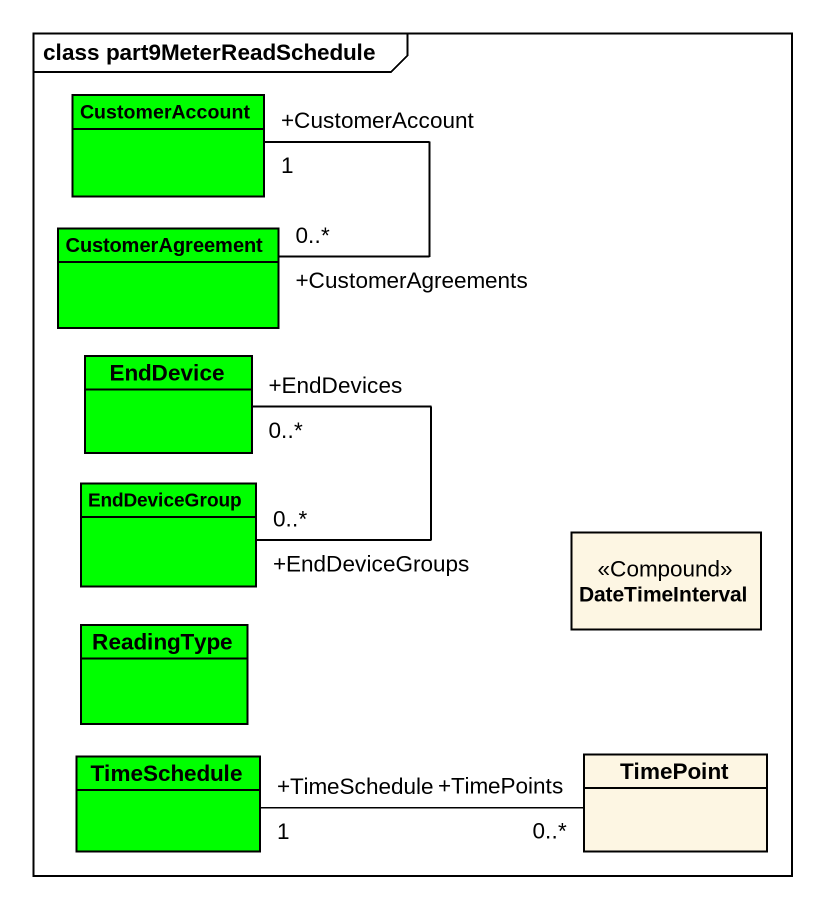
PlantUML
@startuml
mainframe class part9MeterReadSchedule
hide circle
hide empty members
class CustomerAccount #00FF00
class CustomerAgreement #00FF00
class EndDevice #00FF00
class EndDeviceGroup #00FF00
class DateTimeInterval <<Compound>>
class ReadingType #00FF00
class TimeSchedule #00FF00
class TimePoint
CustomerAccount "+CustomerAccount\n1" -- "+CustomerAgreements\n0..*" CustomerAgreement
EndDeviceGroup "+EndDeviceGroups\n0..*" -up- "+EndDevices\n0..*" EndDevice
TimeSchedule "+TimeSchedule\n1" -right- "+TimePoints\n0..*" TimePoint
@enduml
